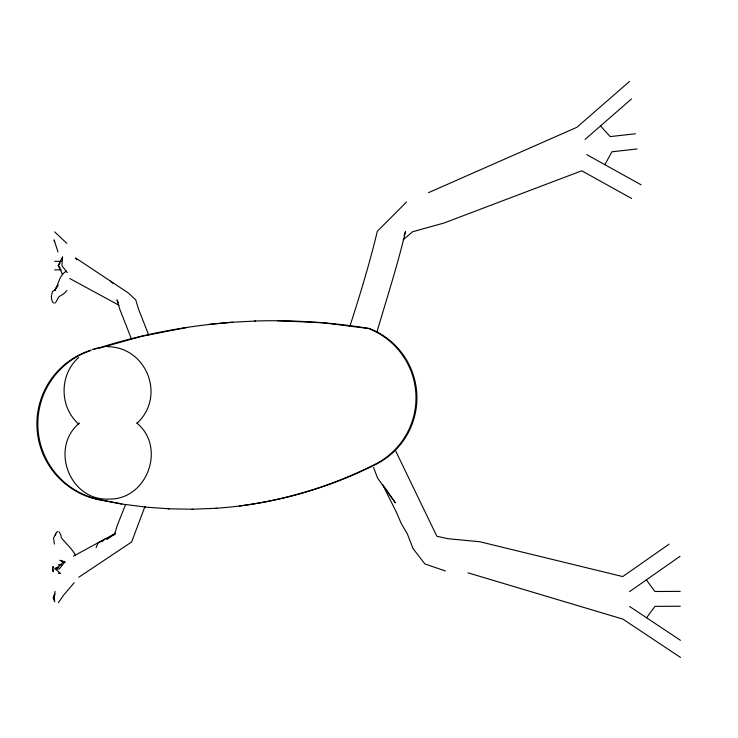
<?xml version="1.0" encoding="UTF-8"?>
<svg xmlns="http://www.w3.org/2000/svg" width="738" height="738" viewBox="0 0 738 738"><rect width="100%" height="100%" fill="white"/><g stroke="black" fill="none" stroke-linecap="round" stroke-linejoin="round"><path stroke-width="1.11" d="M54.953 591.369L54.861 594.791L53.256 598.084L54.667 601.821L54.142 595.723M62.592 257.442L61.937 265.754L67.315 272.663M52.979 568.205L53.145 566.461L52.573 568.463L53.145 571.692L52.896 569.081M349.877 326.251C359.987 295.071 369.627 263.3 377.321 231.317L406.537 201.972M376.777 332.589C386.592 298.936 397.505 265.44 405.568 231.317L404.129 235.376M114.418 534.838L117.157 525.677L125.58 504.515M53.256 598.084L54.667 593.878M144.879 506.665L131.632 541.969L78.791 577.236M96.106 547.513L98.053 543.057L104.796 539.118L102.425 541.406M62.61 256.741L58.284 265.477L62.61 274.564M55.82 533.759L53.56 538.085L54.391 544.081M604.856 164.685L611.903 151.797L637.078 148.975M58.034 285.126L54.75 290.597C58.874 284.167 58.966 275.163 66.429 271.16M57.859 285.219L54.686 290.016L52.426 291.611L51.365 296.132A6.587 3.1 -90 0 0 54.252 303.161M58.376 602.771L63.413 595.372L74.206 582.679M646.562 617.771L654.957 606.368L680.288 606.239M60.129 262.986L58.284 265.477L60.129 268.115M55.461 302.838L59.058 296.593L63.588 293.973L66.918 290.597M78.634 357.524C59.224 374.692 59.224 406.832 78.634 424.009M137.065 423.197C166.133 396.426 146.65 346.925 107.49 346.685M79.547 422.957C49.547 447.459 69.39 500.595 108.145 499.054C146.899 500.595 166.742 447.459 136.742 422.957M59.843 573.011L55.728 569.201L63.966 561.267M629.505 81.448L576.876 127.305L428.566 192.636M585.031 139.427L631.47 98.957M403.188 239.73L412.616 231.75L443.925 223.042L581.747 170.792L631.627 198.485M669.071 544.155L622.734 576.572L479.774 541.738L447.772 538.694L436.831 536.231L395.476 450.531M629.56 591.627L680.058 556.295M115.552 533.473L106.669 539.257L115.46 533.528M73.486 556.138L115.534 533.279M54.889 568.813L57.942 567.605M55.036 568.297L59.04 566.895M98.606 348.078C142.093 334.166 187.212 325.624 232.738 322.257M99.538 348.078L142.462 336.141L187.323 327.404M92.259 349.508L99.482 347.413M239.49 505.954C286.713 499.829 332.829 485.641 375.338 464.165A74.39 74.39 0 0 0 368.483 328.502L323.133 322.801L277.479 320.716M635.372 133.781L610.197 136.604L600.511 125.94M215.8 508.27C271.556 504.561 326.408 489.368 376.26 464.165A74.39 74.39 0 0 0 369.415 328.502C331.5 322.275 293.014 319.84 254.628 321.03M209.048 324.379L231.806 322.257L255.56 321.03M55.728 569.201L59.381 568.924L64.76 562.015L59.889 560.308L65.258 562.356M192.018 509.229L216.732 508.27M680.215 591.369L654.892 591.498L646.396 579.847M54.686 261.326L61.355 261.326M54.686 269.868L61.355 269.868M58.376 564.81L61.715 564.81M58.376 573.352L60.599 573.352M168.218 508.814L192.95 509.229M144.482 507.043L169.15 508.814M145.414 507.043L120.884 503.906L97.508 499.432A77.342 77.342 0 0 1 91.198 350.089M121.816 503.906L98.44 499.432A77.342 77.342 0 0 1 90.054 350.771M468.04 572.854L622.927 619.127L680.519 657.457M445.355 570.972L424.857 563.915L413.086 548.629L407.385 533.961L401.297 523.574L396.509 512.495L382.524 484.359M69.796 278.54L119.002 305.283M586.738 154.62L641.091 184.814M629.625 606.498L680.445 640.316M66.807 243.309L54.686 231.907M110.497 281.123L113.089 283.392M59.151 531.84L60.94 535.17L61.254 537.661C65.885 543.555 71.623 548.269 75.313 554.921M384.452 487.135L395.402 502.855L377.616 478.141L373.548 467.449M76.743 259.693L75.608 257.959L127.942 292.709L135.737 299.84L138.476 309.001L148.744 335.117M118.44 302.801L116.982 299.84L119.722 309.001L131.475 339.065M58.007 251.999L54.077 239.887L54.686 241.76M55.368 535.198A6.587 3.1 -90 0 1 57.951 531.517M94.344 349.175A77.342 77.342 0 0 1 97.508 348.41"/></g></svg>
